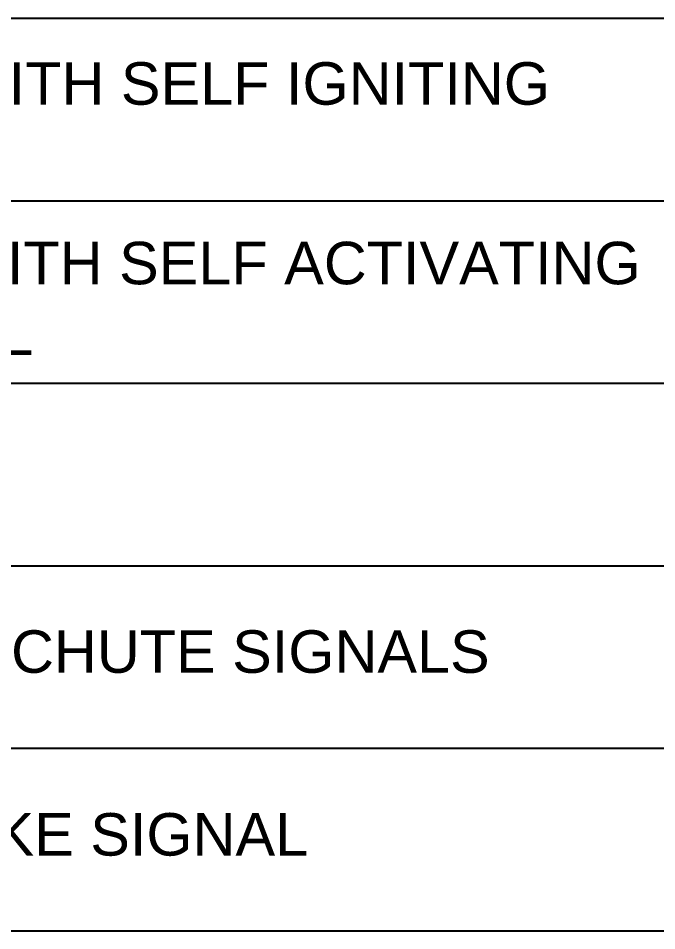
# Model space of a CAD drawing. Header units: millimetres. Extents: x 275 to 18701, y 84 to 132086.
# Drawn here: x 7147 to 12390, y 33331 to 40831 of the extents above; entities that cross this region are included whole.
import ezdxf

# ---------------------------------------------------------------- set-up
doc = ezdxf.new("R2010")
doc.units = ezdxf.units.MM
doc.styles.add('arial', font='arial.ttf')

msp = doc.modelspace()

# ---------------------------------------------------------------- linework, layer by layer
for p, q in [((275.3, 40830.8), (18700.6, 40830.8)), ((275.3, 39330.8), (18700.6, 39330.8)), ((275.3, 37830.8), (18700.6, 37830.8)), ((275.3, 36330.8), (18700.6, 36330.8)), ((275.3, 34830.8), (18700.6, 34830.8)), ((275.3, 33330.8), (18700.6, 33330.8))]:
    msp.add_line(p, q)

# ---------------------------------------------------------------- texts
at = {"color": 7, "char_height": 349.283, "width": 8808.218, "attachment_point": 1, "style": 'arial'}
for s, insert in [('LIFE BUOYS WITH SELF IGNITING LIGHT ', (3598, 40469.4)), ('LIFE BUOYS WITH SELF ACTIVATING SMOKE SIGNAL', (3583.5, 38993.5)), ('ROCKET PARACHUTE SIGNALS', (3590.3, 35800.1)), ('ORANGE SMOKE SIGNAL', (3590.3, 34297.7))]:
    msp.add_mtext(s, dxfattribs=dict(at, insert=insert))

doc.saveas('drawing.dxf')
